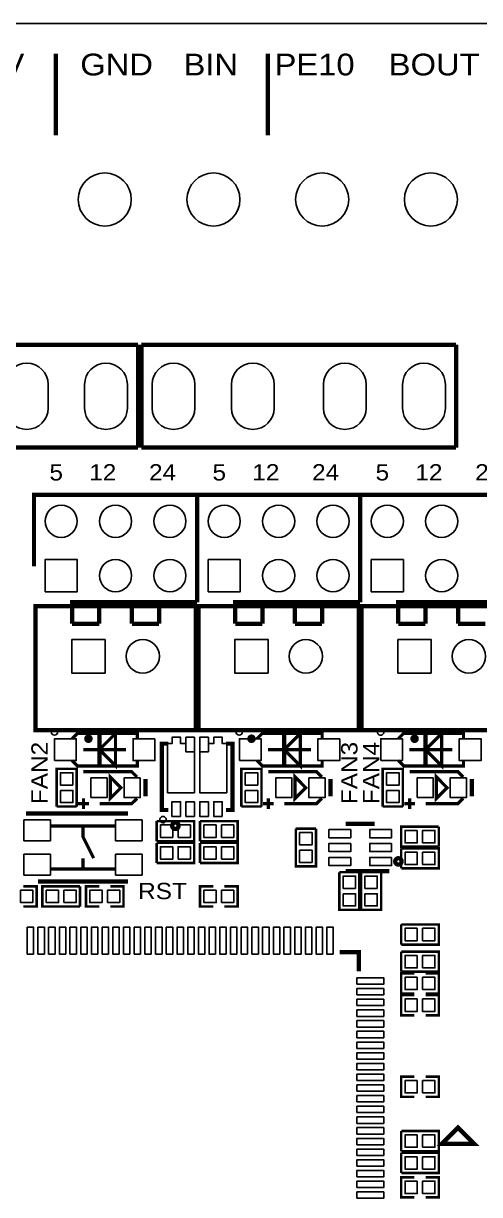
# Model space of a CAD drawing. Extents: x 27 to 210, y 6 to 115.
# Drawn here: x 148.9 to 170.2, y 60 to 114.7 of the extents above; entities that cross this region are included whole.
import ezdxf

# ---------------------------------------------------------------- set-up
doc = ezdxf.new("R2010")
doc.units = 0
doc.header["$MEASUREMENT"] = 0
for name, color, linetype in [('BOTTOM', 132, 'CONTINUOUS'), ('OUTLINE', 7, 'CONTINUOUS'), ('SILKSCREEN_TOP', 7, 'CONTINUOUS'), ('TOP', 1, 'CONTINUOUS')]:
    doc.layers.add(name, color=color, linetype=linetype)

msp = doc.modelspace()

# ---------------------------------------------------------------- linework, layer by layer
at = {"layer": 'BOTTOM'}
for points in [[(148.01215, 96.72955), (148.01215, 97.82937, -1), (150.01113, 97.82937), (150.01113, 96.72955, -1)], [(153.71191, 97.82937), (153.71191, 96.72955, -1), (151.71293, 96.72955), (151.71293, 97.82937, -1)], [(154.87015, 96.72955), (154.87015, 97.82937, -1), (156.86913, 97.82937), (156.86913, 96.72955, -1)], [(158.57093, 96.72955), (158.57093, 97.82937, -1), (160.56991, 97.82937), (160.56991, 96.72955, -1)], [(162.87115, 96.72955), (162.87115, 97.82937, -1), (164.87013, 97.82937), (164.87013, 96.72955, -1)], [(168.57091, 97.82937), (168.57091, 96.72955, -1), (166.57193, 96.72955), (166.57193, 97.82937, -1)]]:
    msp.add_lwpolyline(points, format="xyb", close=True, dxfattribs=at)
for points in [[(149.86762, 88.14816), (149.86762, 89.6493), (151.36876, 89.6493), (151.36876, 88.14816)], [(157.48762, 88.14816), (157.48762, 89.6493), (158.98876, 89.6493), (158.98876, 88.14816)], [(165.10762, 88.14816), (165.10762, 89.6493), (166.60876, 89.6493), (166.60876, 88.14816)], [(152.67178, 84.35086), (151.11222, 84.35086), (151.11222, 85.91042), (152.67178, 85.91042)], [(160.29178, 84.35086), (158.73222, 84.35086), (158.73222, 85.91042), (160.29178, 85.91042)], [(167.91178, 84.35086), (166.35222, 84.35086), (166.35222, 85.91042), (167.91178, 85.91042)]]:
    msp.add_lwpolyline(points, close=True, dxfattribs=at)
for centre, radius in [((152.654, 106.47172), 1.23952), ((157.734, 106.47172), 1.23952), ((162.814, 106.47172), 1.23952), ((167.894, 106.47172), 1.23952), ((150.61946, 91.44), 0.75057), ((153.15946, 91.44), 0.75057), ((155.69946, 91.44), 0.75057), ((158.23946, 91.44), 0.75057), ((160.77946, 91.44), 0.75057), ((163.31946, 91.44), 0.75057), ((165.85946, 91.44), 0.75057), ((168.39946, 91.44), 0.75057), ((153.15946, 88.9), 0.75057), ((155.69946, 88.9), 0.75057), ((160.77946, 88.9), 0.75057), ((163.31946, 88.9), 0.75057), ((168.39946, 88.9), 0.75057), ((154.432, 85.13064), 0.77978), ((162.052, 85.13064), 0.77978), ((169.672, 85.13064), 0.77978)]:
    msp.add_circle(centre, radius, dxfattribs=at)
at = {"layer": 'OUTLINE'}
for points in [[(205.75778, 15.69974), (195.7578, 5.69976), (127.85598, 5.69976), (127.3556, 6.20014), (127.3556, 7.59968, 0.999282), (124.1552, 7.59968), (124.1552, 6.20014), (123.65482, 5.69976), (35.75558, 5.69976), (26.75636, 14.69898), (26.75636, 105.69702), (35.75558, 114.69624), (123.65482, 114.69624), (124.1552, 114.19586), (124.1552, 112.79632, 0.999282), (127.3556, 112.79632), (127.3556, 114.19586), (127.85598, 114.69624), (195.7578, 114.69624), (205.75778, 104.69626)], [(127.3556, 114.19586), (127.85598, 114.69624), (195.7578, 114.69624), (205.75778, 104.69626), (205.75778, 15.69974), (195.7578, 5.69976), (127.85598, 5.69976), (127.3556, 6.20014), (127.3556, 7.59968, 0.999282), (124.1552, 7.59968), (124.1552, 6.20014), (123.65482, 5.69976), (35.75558, 5.69976), (26.75636, 14.69898), (26.75636, 105.69702), (35.75558, 114.69624), (123.65482, 114.69624), (124.1552, 114.19586), (124.1552, 112.79632, 0.999282), (127.3556, 112.79632)], [(124.1552, 6.20014), (123.65482, 5.69976), (35.75558, 5.69976), (26.75636, 14.69898), (26.75636, 105.69702), (35.75558, 114.69624), (123.65482, 114.69624), (124.1552, 114.19586), (124.1552, 112.79632, 0.999282), (127.3556, 112.79632), (127.3556, 114.19586), (127.85598, 114.69624), (195.7578, 114.69624), (205.75778, 104.69626), (205.75778, 15.69974), (195.7578, 5.69976), (127.85598, 5.69976), (127.3556, 6.20014), (127.3556, 7.59968, 0.999282), (124.1552, 7.59968)]]:
    msp.add_lwpolyline(points, format="xyb", close=True, dxfattribs=at)
at = {"layer": 'SILKSCREEN_TOP'}
for points in [[(124.1552, 6.20014), (123.65482, 5.69976), (35.75558, 5.69976), (26.75636, 14.69898), (26.75636, 105.69702), (35.75558, 114.69624), (123.65482, 114.69624), (124.1552, 114.19586), (124.1552, 112.79632, 0.999282), (127.3556, 112.79632), (127.3556, 114.19586), (127.85598, 114.69624), (195.7578, 114.69624), (205.75778, 104.69626), (205.75778, 15.69974), (195.7578, 5.69976), (127.85598, 5.69976), (127.3556, 6.20014), (127.3556, 7.59968, 0.999282), (124.1552, 7.59968)], [(127.3556, 114.19586), (127.85598, 114.69624), (195.7578, 114.69624), (205.75778, 104.69626), (205.75778, 15.69974), (195.7578, 5.69976), (127.85598, 5.69976), (127.3556, 6.20014), (127.3556, 7.59968, 0.999282), (124.1552, 7.59968), (124.1552, 6.20014), (123.65482, 5.69976), (35.75558, 5.69976), (26.75636, 14.69898), (26.75636, 105.69702), (35.75558, 114.69624), (123.65482, 114.69624), (124.1552, 114.19586), (124.1552, 112.79632, 0.999282), (127.3556, 112.79632)], [(205.75778, 15.69974), (195.7578, 5.69976), (127.85598, 5.69976), (127.3556, 6.20014), (127.3556, 7.59968, 0.999282), (124.1552, 7.59968), (124.1552, 6.20014), (123.65482, 5.69976), (35.75558, 5.69976), (26.75636, 14.69898), (26.75636, 105.69702), (35.75558, 114.69624), (123.65482, 114.69624), (124.1552, 114.19586), (124.1552, 112.79632, 0.999282), (127.3556, 112.79632), (127.3556, 114.19586), (127.85598, 114.69624), (195.7578, 114.69624), (205.75778, 104.69626)], [(150.45436, 81.5975, 1), (150.15364, 81.5965, 1)], [(159.09036, 81.5975, 1), (158.78964, 81.5965, 1)], [(165.69436, 81.5975, 1), (165.39364, 81.5965, 1)], [(155.5242, 77.49794, 1), (155.2258, 77.49806, 1)]]:
    msp.add_lwpolyline(points, format="xyb", close=True, dxfattribs=at)
for points, const_width in [([(150.368, 109.474), (150.368, 113.284)], 0.2032), ([(160.274, 109.474), (160.274, 113.284)], 0.2032), ([(154.21102, 99.6823), (139.51204, 99.6823)], 0.20066), ([(154.21102, 94.8817), (154.21102, 99.6823)], 0.20066), ([(154.37104, 94.8817), (154.37104, 99.6823)], 0.20066), ([(169.07002, 99.6823), (154.37104, 99.6823)], 0.20066), ([(169.07002, 94.8817), (169.07002, 99.6823)], 0.20066), ([(154.21102, 94.8817), (139.51204, 94.8817)], 0.20066), ([(169.07002, 94.8817), (154.37104, 94.8817)], 0.20066), ([(156.96946, 92.67952), (149.34946, 92.67952), (149.34946, 89.3318)], 0.20066), ([(164.58946, 92.67952), (156.96946, 92.67952), (156.96946, 89.3318)], 0.20066), ([(156.96946, 87.66048), (156.96946, 92.67952)], 0.20066), ([(172.20946, 92.67952), (164.58946, 92.67952), (164.58946, 89.3318)], 0.20066), ([(164.58946, 87.66048), (164.58946, 92.67952)], 0.20066), ([(152.77084, 81.68132), (149.41296, 81.68132), (149.41296, 87.48014), (152.77084, 87.48014)], 0.20066), ([(151.02332, 87.66048), (156.96946, 87.66048)], 0.20066), ([(151.13, 86.65464), (151.13, 87.48014)], 0.20066), ([(152.4, 87.48014), (152.4, 86.65464)], 0.20066), ([(152.77084, 81.68132), (156.91104, 81.68132), (156.91104, 87.48014), (152.77084, 87.48014)], 0.20066), ([(153.924, 86.65464), (153.924, 87.48014)], 0.20066), ([(155.194, 87.48014), (155.194, 86.65464)], 0.20066), ([(160.39084, 81.68132), (157.03296, 81.68132), (157.03296, 87.48014), (160.39084, 87.48014)], 0.20066), ([(158.64332, 87.66048), (164.58946, 87.66048)], 0.20066), ([(158.75, 86.65464), (158.75, 87.48014)], 0.20066), ([(160.02, 87.48014), (160.02, 86.65464)], 0.20066), ([(160.39084, 81.68132), (164.53104, 81.68132), (164.53104, 87.48014), (160.39084, 87.48014)], 0.20066), ([(161.544, 86.65464), (161.544, 87.48014)], 0.20066), ([(162.814, 87.48014), (162.814, 86.65464)], 0.20066), ([(168.01084, 81.68132), (164.65296, 81.68132), (164.65296, 87.48014), (168.01084, 87.48014)], 0.20066), ([(166.26332, 87.66048), (172.20946, 87.66048)], 0.20066), ([(166.37, 86.65464), (166.37, 87.48014)], 0.20066), ([(167.64, 87.48014), (167.64, 86.65464)], 0.20066), ([(168.01084, 81.68132), (172.15104, 81.68132), (172.15104, 87.48014), (168.01084, 87.48014)], 0.20066), ([(169.164, 86.65464), (169.164, 87.48014)], 0.20066), ([(152.4, 86.65464), (151.13, 86.65464)], 0.20066), ([(155.194, 86.65464), (153.924, 86.65464)], 0.20066), ([(160.02, 86.65464), (158.75, 86.65464)], 0.20066), ([(162.814, 86.65464), (161.544, 86.65464)], 0.20066), ([(167.64, 86.65464), (166.37, 86.65464)], 0.20066), ([(170.434, 86.65464), (169.164, 86.65464)], 0.20066), ([(154.178, 81.28), (154.178, 81.534), (151.384, 81.534), (151.13, 81.28)], 0.1524), ([(152.40508, 80.0227), (152.40508, 81.5213)], 0.20066), ([(152.40508, 80.772), (153.15438, 81.5213), (153.15438, 80.0227), (152.40508, 80.772)], 0.14986), ([(162.814, 81.28), (162.814, 81.534), (160.02, 81.534), (159.766, 81.28)], 0.1524), ([(161.04108, 80.0227), (161.04108, 81.5213)], 0.20066), ([(161.04108, 80.772), (161.79038, 81.5213), (161.79038, 80.0227), (161.04108, 80.772)], 0.14986), ([(169.418, 81.28), (169.418, 81.534), (166.624, 81.534), (166.37, 81.28)], 0.1524), ([(167.64508, 80.0227), (167.64508, 81.5213)], 0.20066), ([(167.64508, 80.772), (168.39438, 81.5213), (168.39438, 80.0227), (167.64508, 80.772)], 0.14986), ([(155.62326, 81.0514), (155.321, 81.0514), (155.321, 77.9526), (155.62326, 77.9526)], 0.20066), ([(158.32074, 81.0514), (158.623, 81.0514), (158.623, 77.9526), (158.32074, 77.9526)], 0.20066), ([(151.65324, 80.772), (153.65476, 80.772)], 0.14986), ([(160.28924, 80.772), (162.29076, 80.772)], 0.14986), ([(166.89324, 80.772), (168.89476, 80.772)], 0.14986), ([(150.4061, 78.11516), (150.4061, 79.87284), (151.3459, 79.87284), (151.3459, 78.11516)], 0.11938), ([(151.13, 80.264), (151.384, 80.01), (154.178, 80.01), (154.178, 80.264)], 0.1524), ([(159.0421, 78.11516), (159.0421, 79.87284), (159.9819, 79.87284), (159.9819, 78.11516)], 0.11938), ([(159.766, 80.264), (160.02, 80.01), (162.814, 80.01), (162.814, 80.264)], 0.1524), ([(165.6461, 78.11516), (165.6461, 79.87284), (166.5859, 79.87284), (166.5859, 78.11516)], 0.11938), ([(166.37, 80.264), (166.624, 80.01), (169.418, 80.01), (169.418, 80.264)], 0.1524), ([(151.66086, 79.7433), (153.9113, 79.7433), (154.16276, 79.49438)], 0.14986), ([(153.41092, 78.994), (152.91308, 78.49362), (152.91308, 79.49438), (153.41092, 78.994)], 0.14986), ([(154.56408, 79.39278), (154.56408, 78.59522)], 0.20066), ([(160.29686, 79.7433), (162.5473, 79.7433), (162.79876, 79.49438)], 0.14986), ([(162.04692, 78.994), (161.54908, 78.49362), (161.54908, 79.49438), (162.04692, 78.994)], 0.14986), ([(163.20008, 79.39278), (163.20008, 78.59522)], 0.20066), ([(166.90086, 79.7433), (169.1513, 79.7433), (169.40276, 79.49438)], 0.14986), ([(168.65092, 78.994), (168.15308, 78.49362), (168.15308, 79.49438), (168.65092, 78.994)], 0.14986), ([(169.80408, 79.39278), (169.80408, 78.59522)], 0.20066), ([(151.91232, 78.2447), (151.41194, 78.2447)], 0.14986), ([(151.66086, 78.49362), (151.66086, 77.99324)], 0.14986), ([(154.16276, 78.49362), (153.9113, 78.2447), (152.4127, 78.2447)], 0.14986), ([(160.54832, 78.2447), (160.04794, 78.2447)], 0.14986), ([(160.29686, 78.49362), (160.29686, 77.99324)], 0.14986), ([(162.79876, 78.49362), (162.5473, 78.2447), (161.0487, 78.2447)], 0.14986), ([(167.15232, 78.2447), (166.65194, 78.2447)], 0.14986), ([(166.90086, 78.49362), (166.90086, 77.99324)], 0.14986), ([(169.40276, 78.49362), (169.1513, 78.2447), (167.6527, 78.2447)], 0.14986), ([(148.97862, 77.78496), (153.73858, 77.78496)], 0.20066), ([(150.4061, 78.11516), (151.3459, 78.11516)], 0.11938), ([(159.0421, 78.11516), (159.9819, 78.11516)], 0.11938), ([(165.6461, 78.11516), (166.5859, 78.11516)], 0.11938), ([(153.13914, 77.20076), (150.13686, 77.20076)], 0.14986), ([(151.638, 77.20076), (151.638, 76.70038), (152.13838, 75.69962)], 0.14986), ([(155.07716, 77.4319), (155.07716, 76.4921)], 0.11938), ([(155.07716, 77.4319), (156.83484, 77.4319), (156.83484, 76.4921), (155.07716, 76.4921)], 0.11938), ([(157.10916, 77.4319), (157.10916, 76.4921)], 0.11938), ([(157.10916, 77.4319), (158.86684, 77.4319), (158.86684, 76.4921), (157.10916, 76.4921)], 0.11938), ([(165.27272, 77.29982), (163.91128, 77.29982)], 0.20066), ([(168.26484, 76.2381), (166.50716, 76.2381), (166.50716, 77.1779), (168.26484, 77.1779)], 0.11938), ([(168.26484, 76.2381), (168.26484, 77.1779)], 0.11938), ([(162.5219, 77.07884), (161.5821, 77.07884)], 0.11938), ([(162.5219, 77.07884), (162.5219, 75.32116), (161.5821, 75.32116), (161.5821, 77.07884)], 0.11938), ([(155.07716, 76.4159), (155.07716, 75.4761)], 0.11938), ([(155.07716, 76.4159), (156.83484, 76.4159), (156.83484, 75.4761), (155.07716, 75.4761)], 0.11938), ([(157.10916, 76.4159), (157.10916, 75.4761)], 0.11938), ([(157.10916, 76.4159), (158.86684, 76.4159), (158.86684, 75.4761), (157.10916, 75.4761)], 0.11938), ([(166.50716, 76.1619), (166.50716, 75.2221)], 0.11938), ([(166.50716, 76.1619), (168.26484, 76.1619), (168.26484, 75.2221), (166.50716, 75.2221)], 0.11938), ([(151.638, 75.19924), (151.638, 75.69962)], 0.14986), ([(153.13914, 75.19924), (150.13686, 75.19924)], 0.14986), ([(164.5539, 75.04684), (163.6141, 75.04684)], 0.11938), ([(164.5539, 75.04684), (164.5539, 73.28916), (163.6141, 73.28916), (163.6141, 75.04684)], 0.11938), ([(165.95598, 75.10018), (163.91128, 75.10018)], 0.20066), ([(165.5699, 75.04684), (164.6301, 75.04684)], 0.11938), ([(165.5699, 75.04684), (165.5699, 73.28916), (164.6301, 73.28916), (164.6301, 75.04684)], 0.11938), ([(148.84908, 74.3839), (149.46884, 74.3839), (149.46884, 73.4441), (148.84908, 73.4441)], 0.11938), ([(149.53742, 74.61504), (153.73858, 74.61504)], 0.20066), ([(151.50084, 73.4441), (149.74316, 73.4441), (149.74316, 74.3839), (151.50084, 74.3839)], 0.11938), ([(151.50084, 73.4441), (151.50084, 74.3839)], 0.11938), ([(152.39492, 73.4441), (151.77516, 73.4441), (151.77516, 74.3839), (152.39492, 74.3839)], 0.11938), ([(152.91308, 73.4441), (153.53284, 73.4441), (153.53284, 74.3839), (152.91308, 74.3839)], 0.11938), ([(157.72892, 73.4441), (157.10916, 73.4441), (157.10916, 74.3839), (157.72892, 74.3839)], 0.11938), ([(158.24708, 73.4441), (158.86684, 73.4441), (158.86684, 74.3839), (158.24708, 74.3839)], 0.11938), ([(166.50716, 72.6059), (166.50716, 71.6661)], 0.11938), ([(166.50716, 72.6059), (168.26484, 72.6059), (168.26484, 71.6661), (166.50716, 71.6661)], 0.11938), ([(163.63188, 71.31304), (164.53104, 71.31304), (164.53104, 70.41388)], 0.20066), ([(166.50716, 71.3359), (166.50716, 70.3961)], 0.11938), ([(166.50716, 71.3359), (168.26484, 71.3359), (168.26484, 70.3961), (166.50716, 70.3961)], 0.11938), ([(167.12692, 69.3801), (166.50716, 69.3801), (166.50716, 70.3199), (167.12692, 70.3199)], 0.11938), ([(167.64508, 69.3801), (168.26484, 69.3801), (168.26484, 70.3199), (167.64508, 70.3199)], 0.11938), ([(167.12692, 69.3039), (166.50716, 69.3039), (166.50716, 68.3641), (167.12692, 68.3641)], 0.11938), ([(167.64508, 69.3039), (168.26484, 69.3039), (168.26484, 68.3641), (167.64508, 68.3641)], 0.11938), ([(167.12692, 64.5541), (166.50716, 64.5541), (166.50716, 65.4939), (167.12692, 65.4939)], 0.11938), ([(167.64508, 64.5541), (168.26484, 64.5541), (168.26484, 65.4939), (167.64508, 65.4939)], 0.11938), ([(166.50716, 62.9539), (166.50716, 62.0141)], 0.11938), ([(166.50716, 62.9539), (168.26484, 62.9539), (168.26484, 62.0141), (166.50716, 62.0141)], 0.11938), ([(169.164, 63.11392), (168.4147, 62.36462), (169.9133, 62.36462), (169.164, 63.11392)], 0.2032), ([(166.50716, 61.9379), (166.50716, 60.9981)], 0.11938), ([(166.50716, 61.9379), (168.26484, 61.9379), (168.26484, 60.9981), (166.50716, 60.9981)], 0.11938), ([(167.12692, 59.8551), (166.50716, 59.8551), (166.50716, 60.7949), (167.12692, 60.7949)], 0.11938), ([(167.64508, 59.8551), (168.26484, 59.8551), (168.26484, 60.7949), (167.64508, 60.7949)], 0.11938)]:
    msp.add_lwpolyline(points, dxfattribs=dict(at, const_width=const_width))
at = {"layer": 'SILKSCREEN_TOP', "const_width": 0.20066}
for points in [[(151.99106, 81.28, 0.993661), (151.79294, 81.28254, 1.006379), (151.99106, 81.28)], [(159.61106, 81.28, 0.993661), (159.41294, 81.28254, 1.006379), (159.61106, 81.28)], [(167.23106, 81.28, 0.993661), (167.03294, 81.28254, 1.006379), (167.23106, 81.28)], [(156.10586, 77.216, 1), (155.80614, 77.216, 1), (156.10586, 77.216)], [(166.52748, 75.54976, 1.001603), (166.22776, 75.54976, 0.9984), (166.52748, 75.54976)]]:
    msp.add_lwpolyline(points, format="xyb", dxfattribs=at)
at = {"layer": 'TOP'}
for points in [[(148.01215, 96.72955), (148.01215, 97.82937, -1), (150.01113, 97.82937), (150.01113, 96.72955, -1)], [(153.71191, 97.82937), (153.71191, 96.72955, -1), (151.71293, 96.72955), (151.71293, 97.82937, -1)], [(154.87015, 96.72955), (154.87015, 97.82937, -1), (156.86913, 97.82937), (156.86913, 96.72955, -1)], [(158.57093, 96.72955), (158.57093, 97.82937, -1), (160.56991, 97.82937), (160.56991, 96.72955, -1)], [(162.87115, 96.72955), (162.87115, 97.82937, -1), (164.87013, 97.82937), (164.87013, 96.72955, -1)], [(168.57091, 97.82937), (168.57091, 96.72955, -1), (166.57193, 96.72955), (166.57193, 97.82937, -1)]]:
    msp.add_lwpolyline(points, format="xyb", close=True, dxfattribs=at)
for points in [[(149.86762, 88.14816), (149.86762, 89.6493), (151.36876, 89.6493), (151.36876, 88.14816)], [(157.48762, 88.14816), (157.48762, 89.6493), (158.98876, 89.6493), (158.98876, 88.14816)], [(165.10762, 88.14816), (165.10762, 89.6493), (166.60876, 89.6493), (166.60876, 88.14816)], [(152.67178, 84.35086), (151.11222, 84.35086), (151.11222, 85.91042), (152.67178, 85.91042)], [(160.29178, 84.35086), (158.73222, 84.35086), (158.73222, 85.91042), (160.29178, 85.91042)], [(167.91178, 84.35086), (166.35222, 84.35086), (166.35222, 85.91042), (167.91178, 85.91042)], [(150.30958, 80.264), (150.30958, 81.28), (151.32558, 81.28), (151.32558, 80.264)], [(154.99842, 81.28), (154.99842, 80.264), (153.98242, 80.264), (153.98242, 81.28)], [(156.84754, 78.75778), (155.5877, 78.75778), (155.5877, 81.05394), (155.79852, 81.05394), (155.79852, 81.35366), (156.1973, 81.35366), (156.1973, 81.05394), (156.44876, 81.05394), (156.44876, 81.35366), (156.84754, 81.35366)], [(156.84627, 80.66278), (156.44749, 80.66278), (156.44749, 81.35366), (156.84627, 81.35366)], [(158.3563, 78.75778), (157.09646, 78.75778), (157.09646, 81.35366), (157.49524, 81.35366), (157.49524, 81.05394), (157.7467, 81.05394), (157.7467, 81.35366), (158.14548, 81.35366), (158.14548, 81.05394), (158.3563, 81.05394)], [(157.49651, 80.66278), (157.09773, 80.66278), (157.09773, 81.35366), (157.49651, 81.35366)], [(158.94558, 80.264), (158.94558, 81.28), (159.96158, 81.28), (159.96158, 80.264)], [(163.63442, 81.28), (163.63442, 80.264), (162.61842, 80.264), (162.61842, 81.28)], [(165.54958, 80.264), (165.54958, 81.28), (166.56558, 81.28), (166.56558, 80.264)], [(170.23842, 81.28), (170.23842, 80.264), (169.22242, 80.264), (169.22242, 81.28)], [(151.16556, 79.11846), (150.58644, 79.11846), (150.58644, 79.6925), (151.16556, 79.6925)], [(152.0063, 78.53426), (152.0063, 79.45374), (152.76576, 79.45374), (152.76576, 78.53426)], [(154.31643, 79.45374), (154.31643, 78.53426), (153.55697, 78.53426), (153.55697, 79.45374)], [(159.80156, 79.11846), (159.22244, 79.11846), (159.22244, 79.6925), (159.80156, 79.6925)], [(160.6423, 78.53426), (160.6423, 79.45374), (161.40176, 79.45374), (161.40176, 78.53426)], [(162.95243, 79.45374), (162.95243, 78.53426), (162.19297, 78.53426), (162.19297, 79.45374)], [(166.40556, 79.11846), (165.82644, 79.11846), (165.82644, 79.6925), (166.40556, 79.6925)], [(167.2463, 78.53426), (167.2463, 79.45374), (168.00576, 79.45374), (168.00576, 78.53426)], [(169.55643, 79.45374), (169.55643, 78.53426), (168.79697, 78.53426), (168.79697, 79.45374)], [(150.58644, 78.86954), (151.16556, 78.86954), (151.16556, 78.2955), (150.58644, 78.2955)], [(159.22244, 78.86954), (159.80156, 78.86954), (159.80156, 78.2955), (159.22244, 78.2955)], [(165.82644, 78.86954), (166.40556, 78.86954), (166.40556, 78.2955), (165.82644, 78.2955)], [(156.19603, 77.65034), (155.79725, 77.65034), (155.79725, 78.34122), (156.19603, 78.34122)], [(156.84627, 77.65034), (156.44749, 77.65034), (156.44749, 78.34122), (156.84627, 78.34122)], [(157.49651, 77.65034), (157.09773, 77.65034), (157.09773, 78.34122), (157.49651, 78.34122)], [(158.14675, 77.65034), (157.74797, 77.65034), (157.74797, 78.34122), (158.14675, 78.34122)], [(148.87702, 76.51496), (148.87702, 77.48524), (150.11654, 77.48524), (150.11654, 76.51496)], [(153.15946, 76.51496), (153.15946, 77.48524), (154.39898, 77.48524), (154.39898, 76.51496)], [(155.83154, 77.25156), (155.83154, 76.67244), (155.2575, 76.67244), (155.2575, 77.25156)], [(156.08046, 76.67244), (156.08046, 77.25156), (156.6545, 77.25156), (156.6545, 76.67244)], [(157.86354, 77.25156), (157.86354, 76.67244), (157.2895, 76.67244), (157.2895, 77.25156)], [(158.11246, 76.67244), (158.11246, 77.25156), (158.6865, 77.25156), (158.6865, 76.67244)], [(162.34156, 76.32446), (161.76244, 76.32446), (161.76244, 76.8985), (162.34156, 76.8985)], [(164.1475, 77.04074), (164.1475, 76.65974), (163.12642, 76.65974), (163.12642, 77.04074)], [(166.05758, 77.04074), (166.05758, 76.65974), (165.0365, 76.65974), (165.0365, 77.04074)], [(167.26154, 76.99756), (167.26154, 76.41844), (166.6875, 76.41844), (166.6875, 76.99756)], [(167.51046, 76.41844), (167.51046, 76.99756), (168.0845, 76.99756), (168.0845, 76.41844)], [(155.83154, 76.23556), (155.83154, 75.65644), (155.2575, 75.65644), (155.2575, 76.23556)], [(156.08046, 75.65644), (156.08046, 76.23556), (156.6545, 76.23556), (156.6545, 75.65644)], [(157.86354, 76.23556), (157.86354, 75.65644), (157.2895, 75.65644), (157.2895, 76.23556)], [(158.11246, 75.65644), (158.11246, 76.23556), (158.6865, 76.23556), (158.6865, 75.65644)], [(161.76244, 76.07554), (162.34156, 76.07554), (162.34156, 75.5015), (161.76244, 75.5015)], [(164.1475, 76.3905), (164.1475, 76.0095), (163.12642, 76.0095), (163.12642, 76.3905)], [(166.05758, 76.3905), (166.05758, 76.0095), (165.0365, 76.0095), (165.0365, 76.3905)], [(148.87702, 74.91476), (148.87702, 75.88504), (150.11654, 75.88504), (150.11654, 74.91476)], [(153.15946, 74.91476), (153.15946, 75.88504), (154.39898, 75.88504), (154.39898, 74.91476)], [(164.1475, 75.74026), (164.1475, 75.35926), (163.12642, 75.35926), (163.12642, 75.74026)], [(166.05758, 75.74026), (166.05758, 75.35926), (165.0365, 75.35926), (165.0365, 75.74026)], [(167.26154, 75.98156), (167.26154, 75.40244), (166.6875, 75.40244), (166.6875, 75.98156)], [(167.51046, 75.40244), (167.51046, 75.98156), (168.0845, 75.98156), (168.0845, 75.40244)], [(164.37356, 74.29246), (163.79444, 74.29246), (163.79444, 74.8665), (164.37356, 74.8665)], [(165.38956, 74.29246), (164.81044, 74.29246), (164.81044, 74.8665), (165.38956, 74.8665)], [(148.71446, 73.62444), (148.71446, 74.20356), (149.2885, 74.20356), (149.2885, 73.62444)], [(150.49754, 74.20356), (150.49754, 73.62444), (149.9235, 73.62444), (149.9235, 74.20356)], [(150.74646, 73.62444), (150.74646, 74.20356), (151.3205, 74.20356), (151.3205, 73.62444)], [(152.52954, 74.20356), (152.52954, 73.62444), (151.9555, 73.62444), (151.9555, 74.20356)], [(152.77846, 73.62444), (152.77846, 74.20356), (153.3525, 74.20356), (153.3525, 73.62444)], [(157.86354, 74.20356), (157.86354, 73.62444), (157.2895, 73.62444), (157.2895, 74.20356)], [(158.11246, 73.62444), (158.11246, 74.20356), (158.6865, 74.20356), (158.6865, 73.62444)], [(163.79444, 74.04354), (164.37356, 74.04354), (164.37356, 73.4695), (163.79444, 73.4695)], [(164.81044, 74.04354), (165.38956, 74.04354), (165.38956, 73.4695), (164.81044, 73.4695)], [(149.33168, 71.22541), (149.03196, 71.22541), (149.03196, 72.47255), (149.33168, 72.47255)], [(149.83206, 71.22541), (149.53234, 71.22541), (149.53234, 72.47255), (149.83206, 72.47255)], [(150.33244, 71.22541), (150.03272, 71.22541), (150.03272, 72.47255), (150.33244, 72.47255)], [(150.83282, 71.22541), (150.5331, 71.22541), (150.5331, 72.47255), (150.83282, 72.47255)], [(151.33066, 71.22541), (151.03094, 71.22541), (151.03094, 72.47255), (151.33066, 72.47255)], [(151.83104, 71.22541), (151.53132, 71.22541), (151.53132, 72.47255), (151.83104, 72.47255)], [(152.33142, 71.22541), (152.0317, 71.22541), (152.0317, 72.47255), (152.33142, 72.47255)], [(152.8318, 71.22541), (152.53208, 71.22541), (152.53208, 72.47255), (152.8318, 72.47255)], [(153.33218, 71.22541), (153.03246, 71.22541), (153.03246, 72.47255), (153.33218, 72.47255)], [(153.83256, 71.22541), (153.53284, 71.22541), (153.53284, 72.47255), (153.83256, 72.47255)], [(154.33294, 71.22541), (154.03322, 71.22541), (154.03322, 72.47255), (154.33294, 72.47255)], [(154.83078, 71.22541), (154.53106, 71.22541), (154.53106, 72.47255), (154.83078, 72.47255)], [(155.33116, 71.22541), (155.03144, 71.22541), (155.03144, 72.47255), (155.33116, 72.47255)], [(155.83154, 71.22541), (155.53182, 71.22541), (155.53182, 72.47255), (155.83154, 72.47255)], [(156.33192, 71.22541), (156.0322, 71.22541), (156.0322, 72.47255), (156.33192, 72.47255)], [(156.8323, 71.22541), (156.53258, 71.22541), (156.53258, 72.47255), (156.8323, 72.47255)], [(157.33268, 71.22541), (157.03296, 71.22541), (157.03296, 72.47255), (157.33268, 72.47255)], [(157.83306, 71.22541), (157.53334, 71.22541), (157.53334, 72.47255), (157.83306, 72.47255)], [(158.3309, 71.22541), (158.03118, 71.22541), (158.03118, 72.47255), (158.3309, 72.47255)], [(158.83128, 71.22541), (158.53156, 71.22541), (158.53156, 72.47255), (158.83128, 72.47255)], [(159.33166, 71.22541), (159.03194, 71.22541), (159.03194, 72.47255), (159.33166, 72.47255)], [(159.83204, 71.22541), (159.53232, 71.22541), (159.53232, 72.47255), (159.83204, 72.47255)], [(160.33242, 71.22541), (160.0327, 71.22541), (160.0327, 72.47255), (160.33242, 72.47255)], [(160.8328, 71.22541), (160.53308, 71.22541), (160.53308, 72.47255), (160.8328, 72.47255)], [(161.33064, 71.22541), (161.03092, 71.22541), (161.03092, 72.47255), (161.33064, 72.47255)], [(161.83102, 71.22541), (161.5313, 71.22541), (161.5313, 72.47255), (161.83102, 72.47255)], [(162.3314, 71.22541), (162.03168, 71.22541), (162.03168, 72.47255), (162.3314, 72.47255)], [(162.83178, 71.22541), (162.53206, 71.22541), (162.53206, 72.47255), (162.83178, 72.47255)], [(163.33216, 71.22541), (163.03244, 71.22541), (163.03244, 72.47255), (163.33216, 72.47255)], [(167.26154, 72.42556), (167.26154, 71.84644), (166.6875, 71.84644), (166.6875, 72.42556)], [(167.51046, 71.84644), (167.51046, 72.42556), (168.0845, 72.42556), (168.0845, 71.84644)], [(167.26154, 71.15556), (167.26154, 70.57644), (166.6875, 70.57644), (166.6875, 71.15556)], [(167.51046, 70.57644), (167.51046, 71.15556), (168.0845, 71.15556), (168.0845, 70.57644)], [(164.44214, 69.81444), (164.44214, 70.11416), (165.68928, 70.11416), (165.68928, 69.81444)], [(167.26154, 70.13956), (167.26154, 69.56044), (166.6875, 69.56044), (166.6875, 70.13956)], [(167.51046, 69.56044), (167.51046, 70.13956), (168.0845, 70.13956), (168.0845, 69.56044)], [(164.44214, 69.31406), (164.44214, 69.61378), (165.68928, 69.61378), (165.68928, 69.31406)], [(164.44214, 68.81368), (164.44214, 69.1134), (165.68928, 69.1134), (165.68928, 68.81368)], [(167.26154, 69.12356), (167.26154, 68.54444), (166.6875, 68.54444), (166.6875, 69.12356)], [(167.51046, 68.54444), (167.51046, 69.12356), (168.0845, 69.12356), (168.0845, 68.54444)], [(164.44214, 68.3133), (164.44214, 68.61302), (165.68928, 68.61302), (165.68928, 68.3133)], [(164.44214, 67.81292), (164.44214, 68.11264), (165.68928, 68.11264), (165.68928, 67.81292)], [(164.44214, 67.31508), (164.44214, 67.6148), (165.68928, 67.6148), (165.68928, 67.31508)], [(164.44214, 66.8147), (164.44214, 67.11442), (165.68928, 67.11442), (165.68928, 66.8147)], [(164.44214, 66.31432), (164.44214, 66.61404), (165.68928, 66.61404), (165.68928, 66.31432)], [(164.44214, 65.81394), (164.44214, 66.11366), (165.68928, 66.11366), (165.68928, 65.81394)], [(164.44214, 65.31356), (164.44214, 65.61328), (165.68928, 65.61328), (165.68928, 65.31356)], [(164.44214, 64.81318), (164.44214, 65.1129), (165.68928, 65.1129), (165.68928, 64.81318)], [(167.26154, 65.31356), (167.26154, 64.73444), (166.6875, 64.73444), (166.6875, 65.31356)], [(167.51046, 64.73444), (167.51046, 65.31356), (168.0845, 65.31356), (168.0845, 64.73444)], [(164.44214, 64.31534), (164.44214, 64.61506), (165.68928, 64.61506), (165.68928, 64.31534)], [(164.44214, 63.81496), (164.44214, 64.11468), (165.68928, 64.11468), (165.68928, 63.81496)], [(164.44214, 63.31458), (164.44214, 63.6143), (165.68928, 63.6143), (165.68928, 63.31458)], [(164.44214, 62.8142), (164.44214, 63.11392), (165.68928, 63.11392), (165.68928, 62.8142)], [(164.44214, 62.31382), (164.44214, 62.61354), (165.68928, 62.61354), (165.68928, 62.31382)], [(167.26154, 62.77356), (167.26154, 62.19444), (166.6875, 62.19444), (166.6875, 62.77356)], [(167.51046, 62.19444), (167.51046, 62.77356), (168.0845, 62.77356), (168.0845, 62.19444)], [(164.44214, 61.81344), (164.44214, 62.11316), (165.68928, 62.11316), (165.68928, 61.81344)], [(164.44214, 61.31306), (164.44214, 61.61278), (165.68928, 61.61278), (165.68928, 61.31306)], [(167.26154, 61.75756), (167.26154, 61.17844), (166.6875, 61.17844), (166.6875, 61.75756)], [(167.51046, 61.17844), (167.51046, 61.75756), (168.0845, 61.75756), (168.0845, 61.17844)], [(164.44214, 60.81522), (164.44214, 61.11494), (165.68928, 61.11494), (165.68928, 60.81522)], [(164.44214, 60.31484), (164.44214, 60.61456), (165.68928, 60.61456), (165.68928, 60.31484)], [(167.26154, 60.61456), (167.26154, 60.03544), (166.6875, 60.03544), (166.6875, 60.61456)], [(167.51046, 60.03544), (167.51046, 60.61456), (168.0845, 60.61456), (168.0845, 60.03544)], [(164.44214, 59.81446), (164.44214, 60.11418), (165.68928, 60.11418), (165.68928, 59.81446)]]:
    msp.add_lwpolyline(points, close=True, dxfattribs=at)
for centre, radius in [((152.654, 106.47172), 1.23952), ((157.734, 106.47172), 1.23952), ((162.814, 106.47172), 1.23952), ((167.894, 106.47172), 1.23952), ((150.61946, 91.44), 0.75057), ((153.15946, 91.44), 0.75057), ((155.69946, 91.44), 0.75057), ((158.23946, 91.44), 0.75057), ((160.77946, 91.44), 0.75057), ((163.31946, 91.44), 0.75057), ((165.85946, 91.44), 0.75057), ((168.39946, 91.44), 0.75057), ((153.15946, 88.9), 0.75057), ((155.69946, 88.9), 0.75057), ((160.77946, 88.9), 0.75057), ((163.31946, 88.9), 0.75057), ((168.39946, 88.9), 0.75057), ((154.432, 85.13064), 0.77978), ((162.052, 85.13064), 0.77978), ((169.672, 85.13064), 0.77978)]:
    msp.add_circle(centre, radius, dxfattribs=at)

# ---------------------------------------------------------------- texts
at = {"layer": 'SILKSCREEN_TOP'}
for s, height, width, p in [('24V', 1.016, 1.125, (146.177, 112.268)), ('GND', 1.016, 1.125, (151.511, 112.268)), ('BIN', 1.016, 1.125, (156.337, 112.268)), ('PE10', 1.016, 1.125, (160.5915, 112.268)), ('BOUT', 1.016, 1.125, (165.9255, 112.268)), ('5', 0.762, 1.116667, (150.07082, 93.345)), ('12', 0.762, 1.116667, (151.9301, 93.345)), ('24', 0.762, 1.116667, (154.7241, 93.345)), ('5', 0.762, 1.116667, (157.69082, 93.345)), ('12', 0.762, 1.116667, (159.5501, 93.345)), ('24', 0.762, 1.116667, (162.3441, 93.345)), ('5', 0.762, 1.116667, (165.31082, 93.345)), ('12', 0.762, 1.116667, (167.1701, 93.345)), ('24', 0.762, 1.116667, (169.9641, 93.345)), ('RST', 0.762, 1.116667, (154.2161, 73.787))]:
    msp.add_text(s, height=height, dxfattribs=dict(at, width=width)).set_placement(p)
at = {"layer": 'SILKSCREEN_TOP', "width": 1.116667}
for s, p in [('FAN2', (149.987, 78.22692)), ('FAN3', (164.465, 78.22692)), ('FAN4', (165.481, 78.22692))]:
    msp.add_text(s, height=0.762, rotation=90, dxfattribs=at).set_placement(p)

doc.saveas('drawing.dxf')
